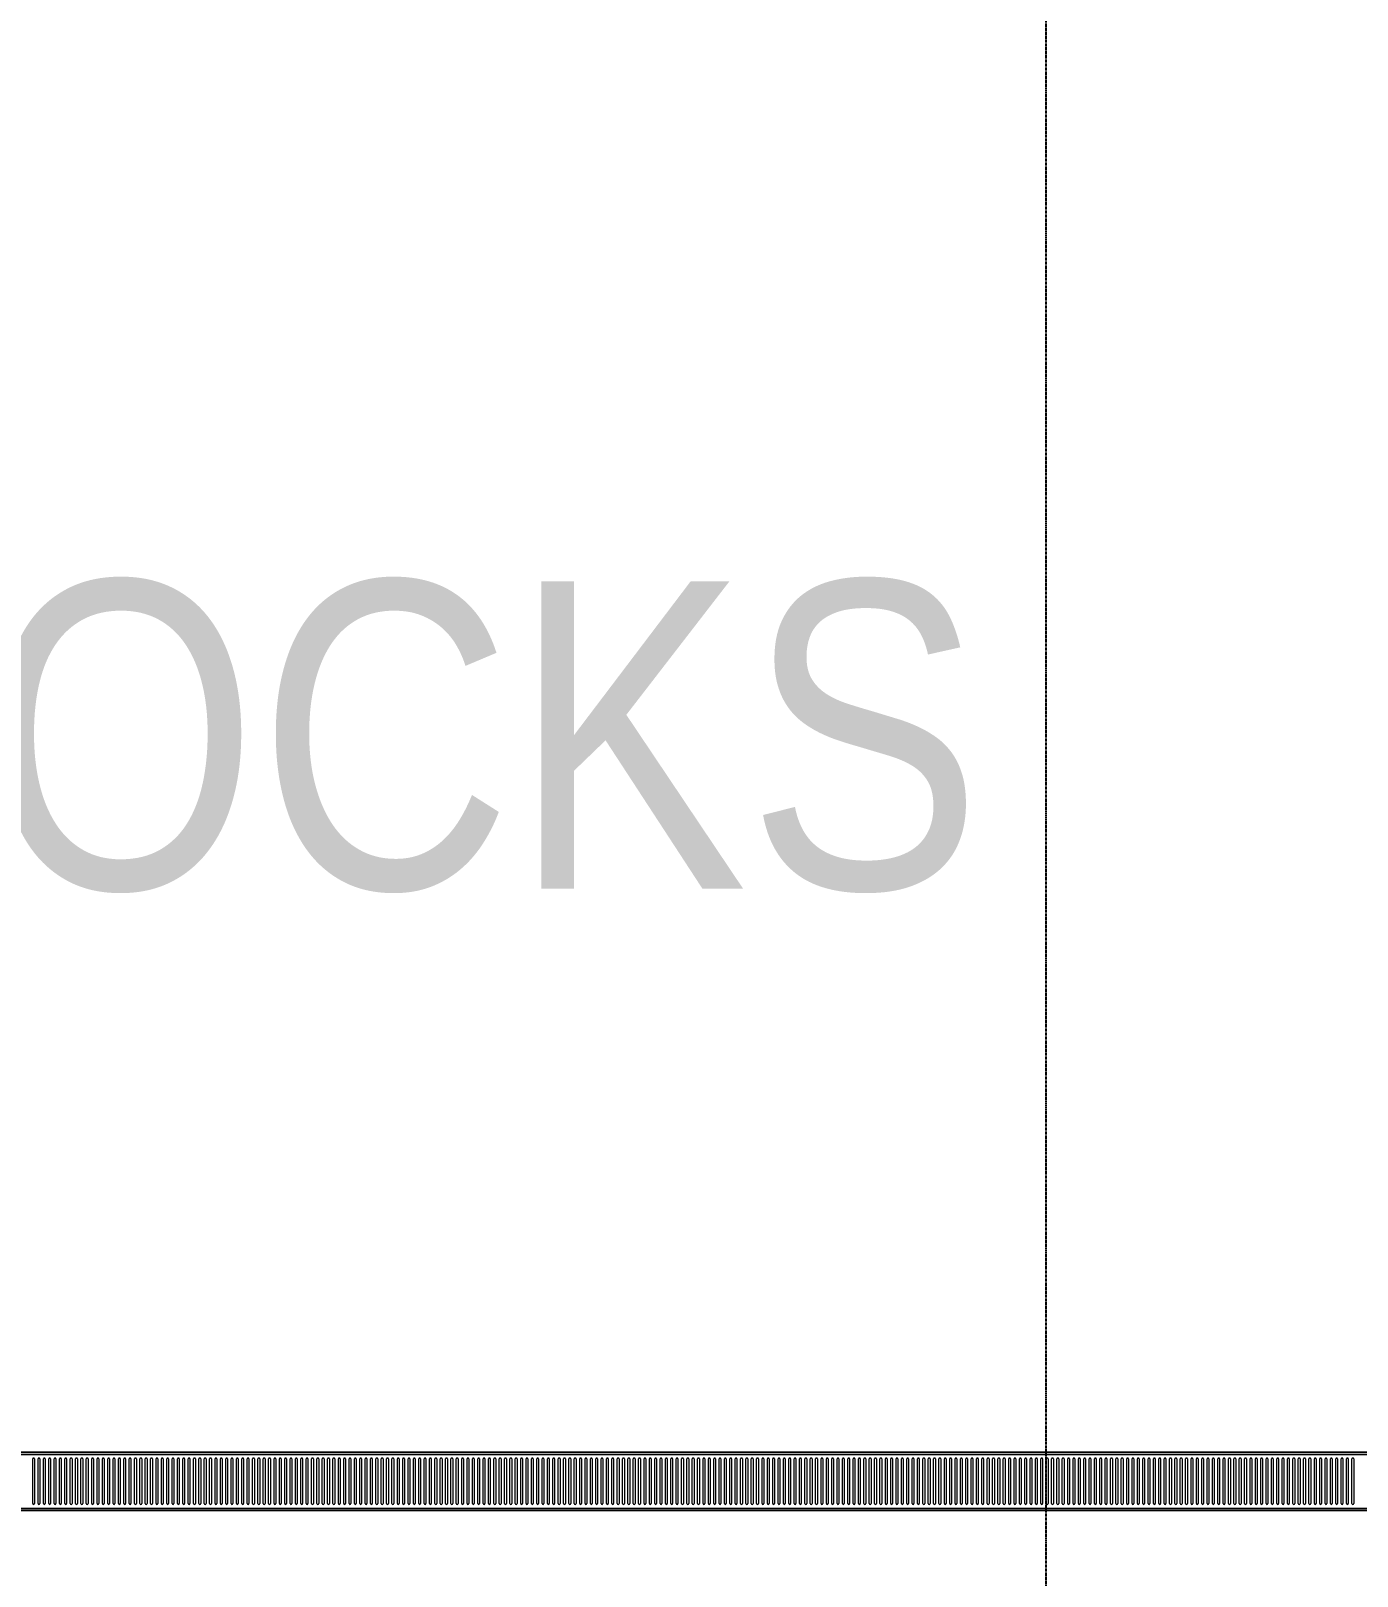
# Model space of a CAD drawing. Header units: millimetres. Extents: x -677815 to 476396, y -125373 to 39000.
# Drawn here: x 37441 to 44862, y 4417 to 13061 of the extents above; entities that cross this region are included whole.
import ezdxf

# ---------------------------------------------------------------- set-up
doc = ezdxf.new("R2010")
doc.units = ezdxf.units.MM
doc.linetypes.add('Xref building Toll$0$Grid Line', pattern=[22.225, 12.7, -3.175, 3.175, -3.175])
for name, color, linetype, lineweight in [('AM_BOR', 4, 'Continuous', 25), ('Xref building Toll$0$A-FLOR', 192, 'Continuous', 25), ('Xref building Toll$0$A-GENM', 13, 'Continuous', 9), ('Xref building Toll$0$G-ANNO-TEXT', 40, 'Continuous', 35)]:
    doc.layers.add(name, color=color, linetype=linetype, lineweight=lineweight)
doc.layers.add('Xref building Toll$0$S-GRID', color=8, linetype='Continuous')
doc.styles.add('Xref building Toll$0$Arial Narrow', font='ARIALN.TTF', dxfattribs={"height": 491.641337})

# ---------------------------------------------------------------- blocks, each defined once
blk = doc.blocks.new('Xref building Toll$0$Toll Grids')
at = {"layer": 'Xref building Toll$0$S-GRID', "linetype": 'Xref building Toll$0$Grid Line'}
blk.add_line((43122, -125373.3), (43122, 36031.5), dxfattribs=at)
blk = doc.blocks.new('Xref building Toll$0$Trench_Drain_5744 - 300mm Wide-1264381-MASTER GROUND FLOOR')
at = {"layer": 'Xref building Toll$0$A-GENM'}
for p, q in [((-26929.5, 162.7), (26929.5, 162.7)), ((-26929.5, 150), (26929.5, 150)), ((10346.7, -125), (10346.7, 125)), ((10356.7, 125), (10356.7, -125)), ((10376.7, -125), (10376.7, 125)), ((10386.7, 125), (10386.7, -125)), ((10406.7, -125), (10406.7, 125)), ((10416.7, 125), (10416.7, -125)), ((10436.7, -125), (10436.7, 125)), ((10446.7, 125), (10446.7, -125)), ((10466.8, -125), (10466.8, 125)), ((10476.8, 125), (10476.8, -125)), ((10496.8, -125), (10496.8, 125)), ((10506.8, 125), (10506.8, -125)), ((10526.8, -125), (10526.8, 125)), ((10536.8, 125), (10536.8, -125)), ((10556.8, -125), (10556.8, 125)), ((10566.8, 125), (10566.8, -125)), ((10586.8, -125), (10586.8, 125)), ((10596.8, 125), (10596.8, -125)), ((10616.8, -125), (10616.8, 125)), ((10626.8, 125), (10626.8, -125)), ((10646.8, -125), (10646.8, 125)), ((10656.8, 125), (10656.8, -125)), ((10676.8, -125), (10676.8, 125)), ((10686.8, 125), (10686.8, -125)), ((10706.8, -125), (10706.8, 125)), ((10716.8, 125), (10716.8, -125)), ((10736.8, -125), (10736.8, 125)), ((10746.8, 125), (10746.8, -125)), ((10766.8, -125), (10766.8, 125)), ((10776.8, 125), (10776.8, -125)), ((10796.8, -125), (10796.8, 125)), ((10806.8, 125), (10806.8, -125)), ((10826.8, -125), (10826.8, 125)), ((10836.8, 125), (10836.8, -125)), ((10856.8, -125), (10856.8, 125)), ((10866.8, 125), (10866.8, -125)), ((10886.8, -125), (10886.8, 125)), ((10896.8, 125), (10896.8, -125)), ((10916.8, -125), (10916.8, 125)), ((10926.8, 125), (10926.8, -125)), ((10946.8, -125), (10946.8, 125)), ((10956.8, 125), (10956.8, -125)), ((10976.8, -125), (10976.8, 125)), ((10986.8, 125), (10986.8, -125)), ((11006.8, -125), (11006.8, 125)), ((11016.8, 125), (11016.8, -125)), ((11036.8, -125), (11036.8, 125)), ((11046.8, 125), (11046.8, -125)), ((11066.9, -125), (11066.9, 125)), ((11076.9, 125), (11076.9, -125)), ((11096.9, -125), (11096.9, 125)), ((11106.9, 125), (11106.9, -125)), ((11126.9, -125), (11126.9, 125)), ((11136.9, 125), (11136.9, -125)), ((11156.9, -125), (11156.9, 125)), ((11166.9, 125), (11166.9, -125)), ((11186.9, -125), (11186.9, 125)), ((11196.9, 125), (11196.9, -125)), ((11216.9, -125), (11216.9, 125)), ((11226.9, 125), (11226.9, -125)), ((11246.9, -125), (11246.9, 125)), ((11256.9, 125), (11256.9, -125)), ((11276.9, -125), (11276.9, 125)), ((11286.9, 125), (11286.9, -125)), ((11306.9, -125), (11306.9, 125)), ((11316.9, 125), (11316.9, -125)), ((11336.9, -125), (11336.9, 125)), ((11346.9, 125), (11346.9, -125)), ((11366.9, -125), (11366.9, 125)), ((11376.9, 125), (11376.9, -125)), ((11396.9, -125), (11396.9, 125)), ((11406.9, 125), (11406.9, -125)), ((11426.9, -125), (11426.9, 125)), ((11436.9, 125), (11436.9, -125)), ((11456.9, -125), (11456.9, 125)), ((11466.9, 125), (11466.9, -125)), ((11486.9, -125), (11486.9, 125)), ((11496.9, 125), (11496.9, -125)), ((11516.9, -125), (11516.9, 125)), ((11526.9, 125), (11526.9, -125)), ((11546.9, -125), (11546.9, 125)), ((11556.9, 125), (11556.9, -125)), ((11576.9, -125), (11576.9, 125)), ((11586.9, 125), (11586.9, -125)), ((11606.9, -125), (11606.9, 125)), ((11616.9, 125), (11616.9, -125)), ((11636.9, -125), (11636.9, 125)), ((11646.9, 125), (11646.9, -125)), ((11667, -125), (11667, 125)), ((11677, 125), (11677, -125)), ((11697, -125), (11697, 125)), ((11707, 125), (11707, -125)), ((11727, -125), (11727, 125)), ((11737, 125), (11737, -125)), ((11757, -125), (11757, 125)), ((11767, 125), (11767, -125)), ((11787, -125), (11787, 125)), ((11797, 125), (11797, -125)), ((11817, -125), (11817, 125)), ((11827, 125), (11827, -125)), ((11847, -125), (11847, 125)), ((11857, 125), (11857, -125)), ((11877, -125), (11877, 125)), ((11887, 125), (11887, -125)), ((11907, -125), (11907, 125)), ((11917, 125), (11917, -125)), ((11937, -125), (11937, 125)), ((11947, 125), (11947, -125)), ((11967, -125), (11967, 125)), ((11977, 125), (11977, -125)), ((11997, -125), (11997, 125)), ((12007, 125), (12007, -125)), ((12027, -125), (12027, 125)), ((12037, 125), (12037, -125)), ((12057, -125), (12057, 125)), ((12067, 125), (12067, -125)), ((12087, -125), (12087, 125)), ((12097, 125), (12097, -125)), ((12117, -125), (12117, 125)), ((12127, 125), (12127, -125)), ((12147, -125), (12147, 125)), ((12157, 125), (12157, -125)), ((12177, -125), (12177, 125)), ((12187, 125), (12187, -125)), ((12207, -125), (12207, 125)), ((12217, 125), (12217, -125)), ((12237, -125), (12237, 125)), ((12247, 125), (12247, -125)), ((12267.1, -125), (12267.1, 125)), ((12277.1, 125), (12277.1, -125)), ((12297.1, -125), (12297.1, 125)), ((12307.1, 125), (12307.1, -125)), ((12327.1, -125), (12327.1, 125)), ((12337.1, 125), (12337.1, -125)), ((12357.1, -125), (12357.1, 125)), ((12367.1, 125), (12367.1, -125)), ((12387.1, -125), (12387.1, 125)), ((12397.1, 125), (12397.1, -125)), ((12417.1, -125), (12417.1, 125)), ((12427.1, 125), (12427.1, -125)), ((12447.1, -125), (12447.1, 125)), ((12457.1, 125), (12457.1, -125)), ((12477.1, -125), (12477.1, 125)), ((12487.1, 125), (12487.1, -125)), ((12507.1, -125), (12507.1, 125)), ((12517.1, 125), (12517.1, -125)), ((12537.1, -125), (12537.1, 125)), ((12547.1, 125), (12547.1, -125)), ((12567.1, -125), (12567.1, 125)), ((12577.1, 125), (12577.1, -125)), ((12597.1, -125), (12597.1, 125)), ((12607.1, 125), (12607.1, -125)), ((12627.1, -125), (12627.1, 125)), ((12637.1, 125), (12637.1, -125)), ((12657.1, -125), (12657.1, 125)), ((12667.1, 125), (12667.1, -125)), ((12687.1, -125), (12687.1, 125)), ((12697.1, 125), (12697.1, -125)), ((12717.1, -125), (12717.1, 125)), ((12727.1, 125), (12727.1, -125)), ((12747.1, -125), (12747.1, 125)), ((12757.1, 125), (12757.1, -125)), ((12777.1, -125), (12777.1, 125)), ((12787.1, 125), (12787.1, -125)), ((12807.1, -125), (12807.1, 125)), ((12817.1, 125), (12817.1, -125)), ((12837.1, -125), (12837.1, 125)), ((12847.1, 125), (12847.1, -125)), ((12867.2, -125), (12867.2, 125)), ((12877.2, 125), (12877.2, -125)), ((12897.2, -125), (12897.2, 125)), ((12907.2, 125), (12907.2, -125)), ((12927.2, -125), (12927.2, 125)), ((12937.2, 125), (12937.2, -125)), ((12957.2, -125), (12957.2, 125)), ((12967.2, 125), (12967.2, -125)), ((12987.2, -125), (12987.2, 125)), ((12997.2, 125), (12997.2, -125)), ((13017.2, -125), (13017.2, 125)), ((13027.2, 125), (13027.2, -125)), ((13047.2, -125), (13047.2, 125)), ((13057.2, 125), (13057.2, -125)), ((13077.2, -125), (13077.2, 125)), ((13087.2, 125), (13087.2, -125)), ((13107.2, -125), (13107.2, 125)), ((13117.2, 125), (13117.2, -125)), ((13137.2, -125), (13137.2, 125)), ((13147.2, 125), (13147.2, -125)), ((13167.2, -125), (13167.2, 125)), ((13177.2, 125), (13177.2, -125)), ((13197.2, -125), (13197.2, 125)), ((13207.2, 125), (13207.2, -125)), ((13227.2, -125), (13227.2, 125)), ((13237.2, 125), (13237.2, -125)), ((13257.2, -125), (13257.2, 125)), ((13267.2, 125), (13267.2, -125)), ((13287.2, -125), (13287.2, 125)), ((13297.2, 125), (13297.2, -125)), ((13317.2, -125), (13317.2, 125)), ((13327.2, 125), (13327.2, -125)), ((13347.2, -125), (13347.2, 125)), ((13357.2, 125), (13357.2, -125)), ((13377.2, -125), (13377.2, 125)), ((13387.2, 125), (13387.2, -125)), ((13407.2, -125), (13407.2, 125)), ((13417.2, 125), (13417.2, -125)), ((13437.2, -125), (13437.2, 125)), ((13447.2, 125), (13447.2, -125)), ((13467.3, -125), (13467.3, 125)), ((13477.3, 125), (13477.3, -125)), ((13497.3, -125), (13497.3, 125)), ((13507.3, 125), (13507.3, -125)), ((13527.3, -125), (13527.3, 125)), ((13537.3, 125), (13537.3, -125)), ((13557.3, -125), (13557.3, 125)), ((13567.3, 125), (13567.3, -125)), ((13587.3, -125), (13587.3, 125)), ((13597.3, 125), (13597.3, -125)), ((13617.3, -125), (13617.3, 125)), ((13627.3, 125), (13627.3, -125)), ((13647.3, -125), (13647.3, 125)), ((13657.3, 125), (13657.3, -125)), ((13677.3, -125), (13677.3, 125)), ((13687.3, 125), (13687.3, -125)), ((13707.3, -125), (13707.3, 125)), ((13717.3, 125), (13717.3, -125)), ((13737.3, -125), (13737.3, 125)), ((13747.3, 125), (13747.3, -125)), ((13767.3, -125), (13767.3, 125)), ((13777.3, 125), (13777.3, -125)), ((13797.3, -125), (13797.3, 125)), ((13807.3, 125), (13807.3, -125)), ((13827.3, -125), (13827.3, 125)), ((13837.3, 125), (13837.3, -125)), ((13857.3, -125), (13857.3, 125)), ((13867.3, 125), (13867.3, -125)), ((13887.3, -125), (13887.3, 125)), ((13897.3, 125), (13897.3, -125)), ((13917.3, -125), (13917.3, 125)), ((13927.3, 125), (13927.3, -125)), ((13947.3, -125), (13947.3, 125)), ((13957.3, 125), (13957.3, -125)), ((13977.3, -125), (13977.3, 125)), ((13987.3, 125), (13987.3, -125)), ((14007.3, -125), (14007.3, 125)), ((14017.3, 125), (14017.3, -125)), ((14037.3, -125), (14037.3, 125)), ((14047.3, 125), (14047.3, -125)), ((14067.4, -125), (14067.4, 125)), ((14077.4, 125), (14077.4, -125)), ((14097.4, -125), (14097.4, 125)), ((14107.4, 125), (14107.4, -125)), ((14127.4, -125), (14127.4, 125)), ((14137.4, 125), (14137.4, -125)), ((14157.4, -125), (14157.4, 125)), ((14167.4, 125), (14167.4, -125)), ((14187.4, -125), (14187.4, 125)), ((14197.4, 125), (14197.4, -125)), ((14217.4, -125), (14217.4, 125)), ((14227.4, 125), (14227.4, -125)), ((14247.4, -125), (14247.4, 125)), ((14257.4, 125), (14257.4, -125)), ((14277.4, -125), (14277.4, 125)), ((14287.4, 125), (14287.4, -125)), ((14307.4, -125), (14307.4, 125)), ((14317.4, 125), (14317.4, -125)), ((14337.4, -125), (14337.4, 125)), ((14347.4, 125), (14347.4, -125)), ((14367.4, -125), (14367.4, 125)), ((14377.4, 125), (14377.4, -125)), ((14397.4, -125), (14397.4, 125)), ((14407.4, 125), (14407.4, -125)), ((14427.4, -125), (14427.4, 125)), ((14437.4, 125), (14437.4, -125)), ((14457.4, -125), (14457.4, 125)), ((14467.4, 125), (14467.4, -125)), ((14487.4, -125), (14487.4, 125)), ((14497.4, 125), (14497.4, -125)), ((14517.4, -125), (14517.4, 125)), ((14527.4, 125), (14527.4, -125)), ((14547.4, -125), (14547.4, 125)), ((14557.4, 125), (14557.4, -125)), ((14577.4, -125), (14577.4, 125)), ((14587.4, 125), (14587.4, -125)), ((14607.4, -125), (14607.4, 125)), ((14617.4, 125), (14617.4, -125)), ((14637.4, -125), (14637.4, 125)), ((14647.4, 125), (14647.4, -125)), ((14667.5, -125), (14667.5, 125)), ((14677.5, 125), (14677.5, -125)), ((14697.5, -125), (14697.5, 125)), ((14707.5, 125), (14707.5, -125)), ((14727.5, -125), (14727.5, 125)), ((14737.5, 125), (14737.5, -125)), ((14757.5, -125), (14757.5, 125)), ((14767.5, 125), (14767.5, -125)), ((14787.5, -125), (14787.5, 125)), ((14797.5, 125), (14797.5, -125)), ((14817.5, -125), (14817.5, 125)), ((14827.5, 125), (14827.5, -125)), ((14847.5, -125), (14847.5, 125)), ((14857.5, 125), (14857.5, -125)), ((14877.5, -125), (14877.5, 125)), ((14887.5, 125), (14887.5, -125)), ((14907.5, -125), (14907.5, 125)), ((14917.5, 125), (14917.5, -125)), ((14937.5, -125), (14937.5, 125)), ((14947.5, 125), (14947.5, -125)), ((14967.5, -125), (14967.5, 125)), ((14977.5, 125), (14977.5, -125)), ((14997.5, -125), (14997.5, 125)), ((15007.5, 125), (15007.5, -125)), ((15027.5, -125), (15027.5, 125)), ((15037.5, 125), (15037.5, -125)), ((15057.5, -125), (15057.5, 125)), ((15067.5, 125), (15067.5, -125)), ((15087.5, -125), (15087.5, 125)), ((15097.5, 125), (15097.5, -125)), ((15117.5, -125), (15117.5, 125)), ((15127.5, 125), (15127.5, -125)), ((15147.5, -125), (15147.5, 125)), ((15157.5, 125), (15157.5, -125)), ((15177.5, -125), (15177.5, 125)), ((15187.5, 125), (15187.5, -125)), ((15207.5, -125), (15207.5, 125)), ((15217.5, 125), (15217.5, -125)), ((15237.5, -125), (15237.5, 125)), ((15247.5, 125), (15247.5, -125)), ((15267.6, -125), (15267.6, 125)), ((15277.6, 125), (15277.6, -125)), ((15297.6, -125), (15297.6, 125)), ((15307.6, 125), (15307.6, -125)), ((15327.6, -125), (15327.6, 125)), ((15337.6, 125), (15337.6, -125)), ((15357.6, -125), (15357.6, 125)), ((15367.6, 125), (15367.6, -125)), ((15387.6, -125), (15387.6, 125)), ((15397.6, 125), (15397.6, -125)), ((15417.6, -125), (15417.6, 125)), ((15427.6, 125), (15427.6, -125)), ((15447.6, -125), (15447.6, 125)), ((15457.6, 125), (15457.6, -125)), ((15477.6, -125), (15477.6, 125)), ((15487.6, 125), (15487.6, -125)), ((15507.6, -125), (15507.6, 125)), ((15517.6, 125), (15517.6, -125)), ((15537.6, -125), (15537.6, 125)), ((15547.6, 125), (15547.6, -125)), ((15567.6, -125), (15567.6, 125)), ((15577.6, 125), (15577.6, -125)), ((15597.6, -125), (15597.6, 125)), ((15607.6, 125), (15607.6, -125)), ((15627.6, -125), (15627.6, 125)), ((15637.6, 125), (15637.6, -125)), ((15657.6, -125), (15657.6, 125)), ((15667.6, 125), (15667.6, -125)), ((15687.6, -125), (15687.6, 125)), ((15697.6, 125), (15697.6, -125)), ((15717.6, -125), (15717.6, 125)), ((15727.6, 125), (15727.6, -125)), ((15747.6, -125), (15747.6, 125)), ((15757.6, 125), (15757.6, -125)), ((15777.6, -125), (15777.6, 125)), ((15787.6, 125), (15787.6, -125)), ((15807.6, -125), (15807.6, 125)), ((15817.6, 125), (15817.6, -125)), ((15837.6, -125), (15837.6, 125)), ((15847.6, 125), (15847.6, -125)), ((15867.7, -125), (15867.7, 125)), ((15877.7, 125), (15877.7, -125)), ((15897.7, -125), (15897.7, 125)), ((15907.7, 125), (15907.7, -125)), ((15927.7, -125), (15927.7, 125)), ((15937.7, 125), (15937.7, -125)), ((15957.7, -125), (15957.7, 125)), ((15967.7, 125), (15967.7, -125)), ((15987.7, -125), (15987.7, 125)), ((15997.7, 125), (15997.7, -125)), ((16017.7, -125), (16017.7, 125)), ((16027.7, 125), (16027.7, -125)), ((16047.7, -125), (16047.7, 125)), ((16057.7, 125), (16057.7, -125)), ((16077.7, -125), (16077.7, 125)), ((16087.7, 125), (16087.7, -125)), ((16107.7, -125), (16107.7, 125)), ((16117.7, 125), (16117.7, -125)), ((16137.7, -125), (16137.7, 125)), ((16147.7, 125), (16147.7, -125)), ((16167.7, -125), (16167.7, 125)), ((16177.7, 125), (16177.7, -125)), ((16197.7, -125), (16197.7, 125)), ((16207.7, 125), (16207.7, -125)), ((16227.7, -125), (16227.7, 125)), ((16237.7, 125), (16237.7, -125)), ((16257.7, -125), (16257.7, 125)), ((16267.7, 125), (16267.7, -125)), ((16287.7, -125), (16287.7, 125)), ((16297.7, 125), (16297.7, -125)), ((16317.7, -125), (16317.7, 125)), ((16327.7, 125), (16327.7, -125)), ((16347.7, -125), (16347.7, 125)), ((16357.7, 125), (16357.7, -125)), ((16377.7, -125), (16377.7, 125)), ((16387.7, 125), (16387.7, -125)), ((16407.7, -125), (16407.7, 125)), ((16417.7, 125), (16417.7, -125)), ((16437.7, -125), (16437.7, 125)), ((16447.7, 125), (16447.7, -125)), ((16467.8, -125), (16467.8, 125)), ((16477.8, 125), (16477.8, -125)), ((16497.8, -125), (16497.8, 125)), ((16507.8, 125), (16507.8, -125)), ((16527.8, -125), (16527.8, 125)), ((16537.8, 125), (16537.8, -125)), ((16557.8, -125), (16557.8, 125)), ((16567.8, 125), (16567.8, -125)), ((16587.8, -125), (16587.8, 125)), ((16597.8, 125), (16597.8, -125)), ((16617.8, -125), (16617.8, 125)), ((16627.8, 125), (16627.8, -125)), ((16647.8, -125), (16647.8, 125)), ((16657.8, 125), (16657.8, -125)), ((16677.8, -125), (16677.8, 125)), ((16687.8, 125), (16687.8, -125)), ((16707.8, -125), (16707.8, 125)), ((16717.8, 125), (16717.8, -125)), ((16737.8, -125), (16737.8, 125)), ((16747.8, 125), (16747.8, -125)), ((16767.8, -125), (16767.8, 125)), ((16777.8, 125), (16777.8, -125)), ((16797.8, -125), (16797.8, 125)), ((16807.8, 125), (16807.8, -125)), ((16827.8, -125), (16827.8, 125)), ((16837.8, 125), (16837.8, -125)), ((16857.8, -125), (16857.8, 125)), ((16867.8, 125), (16867.8, -125)), ((16887.8, -125), (16887.8, 125)), ((16897.8, 125), (16897.8, -125)), ((16917.8, -125), (16917.8, 125)), ((16927.8, 125), (16927.8, -125)), ((16947.8, -125), (16947.8, 125)), ((16957.8, 125), (16957.8, -125)), ((16977.8, -125), (16977.8, 125)), ((16987.8, 125), (16987.8, -125)), ((17007.8, -125), (17007.8, 125)), ((17017.8, 125), (17017.8, -125)), ((17037.8, -125), (17037.8, 125)), ((17047.8, 125), (17047.8, -125)), ((17067.9, -125), (17067.9, 125)), ((17077.9, 125), (17077.9, -125)), ((17097.9, -125), (17097.9, 125)), ((17107.9, 125), (17107.9, -125)), ((17127.9, -125), (17127.9, 125)), ((17137.9, 125), (17137.9, -125)), ((17157.9, -125), (17157.9, 125)), ((17167.9, 125), (17167.9, -125)), ((17187.9, -125), (17187.9, 125)), ((17197.9, 125), (17197.9, -125)), ((17217.9, -125), (17217.9, 125)), ((17227.9, 125), (17227.9, -125)), ((17247.9, -125), (17247.9, 125)), ((17257.9, 125), (17257.9, -125)), ((17277.9, -125), (17277.9, 125)), ((17287.9, 125), (17287.9, -125)), ((17307.9, -125), (17307.9, 125)), ((17317.9, 125), (17317.9, -125)), ((17337.9, -125), (17337.9, 125)), ((17347.9, 125), (17347.9, -125)), ((17367.9, -125), (17367.9, 125)), ((17377.9, 125), (17377.9, -125)), ((17397.9, -125), (17397.9, 125)), ((17407.9, 125), (17407.9, -125)), ((17427.9, -125), (17427.9, 125)), ((17437.9, 125), (17437.9, -125)), ((17457.9, -125), (17457.9, 125)), ((17467.9, 125), (17467.9, -125)), ((17487.9, -125), (17487.9, 125)), ((17497.9, 125), (17497.9, -125)), ((17517.9, -125), (17517.9, 125)), ((17527.9, 125), (17527.9, -125)), ((17547.9, -125), (17547.9, 125)), ((17557.9, 125), (17557.9, -125)), ((17577.9, -125), (17577.9, 125)), ((17587.9, 125), (17587.9, -125)), ((17607.9, -125), (17607.9, 125)), ((17617.9, 125), (17617.9, -125)), ((17637.9, -125), (17637.9, 125)), ((17647.9, 125), (17647.9, -125)), ((17668, -125), (17668, 125)), ((17678, 125), (17678, -125)), ((17698, -125), (17698, 125)), ((17708, 125), (17708, -125)), ((17728, -125), (17728, 125)), ((17738, 125), (17738, -125)), ((-26929.5, -150), (26929.5, -150)), ((-26929.5, -162.7), (26929.5, -162.7))]:
    blk.add_line(p, q, dxfattribs=at)
for centre, start, end in [((10351.7, 125), 0, 180), ((10381.7, 125), 0, 180), ((10411.7, 125), 0, 180), ((10441.7, 125), 0, 180), ((10471.8, 125), 0, 180), ((10501.8, 125), 0, 180), ((10531.8, 125), 0, 180), ((10561.8, 125), 0, 180), ((10591.8, 125), 0, 180), ((10621.8, 125), 0, 180), ((10651.8, 125), 0, 180), ((10681.8, 125), 0, 180), ((10711.8, 125), 0, 180), ((10741.8, 125), 0, 180), ((10771.8, 125), 0, 180), ((10801.8, 125), 0, 180), ((10831.8, 125), 0, 180), ((10861.8, 125), 0, 180), ((10891.8, 125), 0, 180), ((10921.8, 125), 0, 180), ((10951.8, 125), 0, 180), ((10981.8, 125), 0, 180), ((11011.8, 125), 0, 180), ((11041.8, 125), 0, 180), ((11071.9, 125), 0, 180), ((11101.9, 125), 0, 180), ((11131.9, 125), 0, 180), ((11161.9, 125), 0, 180), ((11191.9, 125), 0, 180), ((11221.9, 125), 0, 180), ((11251.9, 125), 0, 180), ((11281.9, 125), 0, 180), ((11311.9, 125), 0, 180), ((11341.9, 125), 0, 180), ((11371.9, 125), 0, 180), ((11401.9, 125), 0, 180), ((11431.9, 125), 0, 180), ((11461.9, 125), 0, 180), ((11491.9, 125), 0, 180), ((11521.9, 125), 0, 180), ((11551.9, 125), 0, 180), ((11581.9, 125), 0, 180), ((11611.9, 125), 0, 180), ((11641.9, 125), 0, 180), ((11672, 125), 0, 180), ((11702, 125), 0, 180), ((11732, 125), 0, 180), ((11762, 125), 0, 180), ((11792, 125), 0, 180), ((11822, 125), 0, 180), ((11852, 125), 0, 180), ((11882, 125), 0, 180), ((11912, 125), 0, 180), ((11942, 125), 0, 180), ((11972, 125), 0, 180), ((12002, 125), 0, 180), ((12032, 125), 0, 180), ((12062, 125), 0, 180), ((12092, 125), 0, 180), ((12122, 125), 0, 180), ((12152, 125), 0, 180), ((12182, 125), 0, 180), ((12212, 125), 0, 180), ((12242, 125), 0, 180), ((12272.1, 125), 0, 180), ((12302.1, 125), 0, 180), ((12332.1, 125), 0, 180), ((12362.1, 125), 0, 180), ((12392.1, 125), 0, 180), ((12422.1, 125), 0, 180), ((12452.1, 125), 0, 180), ((12482.1, 125), 0, 180), ((12512.1, 125), 0, 180), ((12542.1, 125), 0, 180), ((12572.1, 125), 0, 180), ((12602.1, 125), 0, 180), ((12632.1, 125), 0, 180), ((12662.1, 125), 0, 180), ((12692.1, 125), 0, 180), ((12722.1, 125), 0, 180), ((12752.1, 125), 0, 180), ((12782.1, 125), 0, 180), ((12812.1, 125), 0, 180), ((12842.1, 125), 0, 180), ((12872.2, 125), 0, 180), ((12902.2, 125), 0, 180), ((12932.2, 125), 0, 180), ((12962.2, 125), 0, 180), ((12992.2, 125), 0, 180), ((13022.2, 125), 0, 180), ((13052.2, 125), 0, 180), ((13082.2, 125), 0, 180), ((13112.2, 125), 0, 180), ((13142.2, 125), 0, 180), ((13172.2, 125), 0, 180), ((13202.2, 125), 0, 180), ((13232.2, 125), 0, 180), ((13262.2, 125), 0, 180), ((13292.2, 125), 0, 180), ((13322.2, 125), 0, 180), ((13352.2, 125), 0, 180), ((13382.2, 125), 0, 180), ((13412.2, 125), 0, 180), ((13442.2, 125), 0, 180), ((13472.3, 125), 0, 180), ((13502.3, 125), 0, 180), ((13532.3, 125), 0, 180), ((13562.3, 125), 0, 180), ((13592.3, 125), 0, 180), ((13622.3, 125), 0, 180), ((13652.3, 125), 0, 180), ((13682.3, 125), 0, 180), ((13712.3, 125), 0, 180), ((13742.3, 125), 0, 180), ((13772.3, 125), 0, 180), ((13802.3, 125), 0, 180), ((13832.3, 125), 0, 180), ((13862.3, 125), 0, 180), ((13892.3, 125), 0, 180), ((13922.3, 125), 0, 180), ((13952.3, 125), 0, 180), ((13982.3, 125), 0, 180), ((14012.3, 125), 0, 180), ((14042.3, 125), 0, 180), ((14072.4, 125), 0, 180), ((14102.4, 125), 0, 180), ((14132.4, 125), 0, 180), ((14162.4, 125), 0, 180), ((14192.4, 125), 0, 180), ((14222.4, 125), 0, 180), ((14252.4, 125), 0, 180), ((14282.4, 125), 0, 180), ((14312.4, 125), 0, 180), ((14342.4, 125), 0, 180), ((14372.4, 125), 0, 180), ((14402.4, 125), 0, 180), ((14432.4, 125), 0, 180), ((14462.4, 125), 0, 180), ((14492.4, 125), 0, 180), ((14522.4, 125), 0, 180), ((14552.4, 125), 0, 180), ((14582.4, 125), 0, 180), ((14612.4, 125), 0, 180), ((14642.4, 125), 0, 180), ((14672.5, 125), 0, 180), ((14702.5, 125), 0, 180), ((14732.5, 125), 0, 180), ((14762.5, 125), 0, 180), ((14792.5, 125), 0, 180), ((14822.5, 125), 0, 180), ((14852.5, 125), 0, 180), ((14882.5, 125), 0, 180), ((14912.5, 125), 0, 180), ((14942.5, 125), 0, 180), ((14972.5, 125), 0, 180), ((15002.5, 125), 0, 180), ((15032.5, 125), 0, 180), ((15062.5, 125), 0, 180), ((15092.5, 125), 0, 180), ((15122.5, 125), 0, 180), ((15152.5, 125), 0, 180), ((15182.5, 125), 0, 180), ((15212.5, 125), 0, 180), ((15242.5, 125), 0, 180), ((15272.6, 125), 0, 180), ((15302.6, 125), 0, 180), ((15332.6, 125), 0, 180), ((15362.6, 125), 0, 180), ((15392.6, 125), 0, 180), ((15422.6, 125), 0, 180), ((15452.6, 125), 0, 180), ((15482.6, 125), 0, 180), ((15512.6, 125), 0, 180), ((15542.6, 125), 0, 180), ((15572.6, 125), 0, 180), ((15602.6, 125), 0, 180), ((15632.6, 125), 0, 180), ((15662.6, 125), 0, 180), ((15692.6, 125), 0, 180), ((15722.6, 125), 0, 180), ((15752.6, 125), 0, 180), ((15782.6, 125), 0, 180), ((15812.6, 125), 0, 180), ((15842.6, 125), 0, 180), ((15872.7, 125), 0, 180), ((15902.7, 125), 0, 180), ((15932.7, 125), 0, 180), ((15962.7, 125), 0, 180), ((15992.7, 125), 0, 180), ((16022.7, 125), 0, 180), ((16052.7, 125), 0, 180), ((16082.7, 125), 0, 180), ((16112.7, 125), 0, 180), ((16142.7, 125), 0, 180), ((16172.7, 125), 0, 180), ((16202.7, 125), 0, 180), ((16232.7, 125), 0, 180), ((16262.7, 125), 0, 180), ((16292.7, 125), 0, 180), ((16322.7, 125), 0, 180), ((16352.7, 125), 0, 180), ((16382.7, 125), 0, 180), ((16412.7, 125), 0, 180), ((16442.7, 125), 0, 180), ((16472.8, 125), 0, 180), ((16502.8, 125), 0, 180), ((16532.8, 125), 0, 180), ((16562.8, 125), 0, 180), ((16592.8, 125), 0, 180), ((16622.8, 125), 0, 180), ((16652.8, 125), 0, 180), ((16682.8, 125), 0, 180), ((16712.8, 125), 0, 180), ((16742.8, 125), 0, 180), ((16772.8, 125), 0, 180), ((16802.8, 125), 0, 180), ((16832.8, 125), 0, 180), ((16862.8, 125), 0, 180), ((16892.8, 125), 0, 180), ((16922.8, 125), 0, 180), ((16952.8, 125), 0, 180), ((16982.8, 125), 0, 180), ((17012.8, 125), 0, 180), ((17042.8, 125), 0, 180), ((17072.9, 125), 0, 180), ((17102.9, 125), 0, 180), ((17132.9, 125), 0, 180), ((17162.9, 125), 0, 180), ((17192.9, 125), 0, 180), ((17222.9, 125), 0, 180), ((17252.9, 125), 0, 180), ((17282.9, 125), 0, 180), ((17312.9, 125), 0, 180), ((17342.9, 125), 0, 180), ((17372.9, 125), 0, 180), ((17402.9, 125), 0, 180), ((17432.9, 125), 0, 180), ((17462.9, 125), 0, 180), ((17492.9, 125), 0, 180), ((17522.9, 125), 0, 180), ((17552.9, 125), 0, 180), ((17582.9, 125), 0, 180), ((17612.9, 125), 0, 180), ((17642.9, 125), 0, 180), ((17673, 125), 0, 180), ((17703, 125), 0, 180), ((17733, 125), 0, 180), ((10351.7, -125), 180, 0), ((10381.7, -125), 180, 0), ((10411.7, -125), 180, 0), ((10441.7, -125), 180, 0), ((10471.8, -125), 180, 0), ((10501.8, -125), 180, 0), ((10531.8, -125), 180, 0), ((10561.8, -125), 180, 0), ((10591.8, -125), 180, 0), ((10621.8, -125), 180, 0), ((10651.8, -125), 180, 0), ((10681.8, -125), 180, 0), ((10711.8, -125), 180, 0), ((10741.8, -125), 180, 0), ((10771.8, -125), 180, 0), ((10801.8, -125), 180, 0), ((10831.8, -125), 180, 0), ((10861.8, -125), 180, 0), ((10891.8, -125), 180, 0), ((10921.8, -125), 180, 0), ((10951.8, -125), 180, 0), ((10981.8, -125), 180, 0), ((11011.8, -125), 180, 0), ((11041.8, -125), 180, 0), ((11071.9, -125), 180, 0), ((11101.9, -125), 180, 0), ((11131.9, -125), 180, 0), ((11161.9, -125), 180, 0), ((11191.9, -125), 180, 0), ((11221.9, -125), 180, 0), ((11251.9, -125), 180, 0), ((11281.9, -125), 180, 0), ((11311.9, -125), 180, 0), ((11341.9, -125), 180, 0), ((11371.9, -125), 180, 0), ((11401.9, -125), 180, 0), ((11431.9, -125), 180, 0), ((11461.9, -125), 180, 0), ((11491.9, -125), 180, 0), ((11521.9, -125), 180, 0), ((11551.9, -125), 180, 0), ((11581.9, -125), 180, 0), ((11611.9, -125), 180, 0), ((11641.9, -125), 180, 0), ((11672, -125), 180, 0), ((11702, -125), 180, 0), ((11732, -125), 180, 0), ((11762, -125), 180, 0), ((11792, -125), 180, 0), ((11822, -125), 180, 0), ((11852, -125), 180, 0), ((11882, -125), 180, 0), ((11912, -125), 180, 0), ((11942, -125), 180, 0), ((11972, -125), 180, 0), ((12002, -125), 180, 0), ((12032, -125), 180, 0), ((12062, -125), 180, 0), ((12092, -125), 180, 0), ((12122, -125), 180, 0), ((12152, -125), 180, 0), ((12182, -125), 180, 0), ((12212, -125), 180, 0), ((12242, -125), 180, 0), ((12272.1, -125), 180, 0), ((12302.1, -125), 180, 0), ((12332.1, -125), 180, 0), ((12362.1, -125), 180, 0), ((12392.1, -125), 180, 0), ((12422.1, -125), 180, 0), ((12452.1, -125), 180, 0), ((12482.1, -125), 180, 0), ((12512.1, -125), 180, 0), ((12542.1, -125), 180, 0), ((12572.1, -125), 180, 0), ((12602.1, -125), 180, 0), ((12632.1, -125), 180, 0), ((12662.1, -125), 180, 0), ((12692.1, -125), 180, 0), ((12722.1, -125), 180, 0), ((12752.1, -125), 180, 0), ((12782.1, -125), 180, 0), ((12812.1, -125), 180, 0), ((12842.1, -125), 180, 0), ((12872.2, -125), 180, 0), ((12902.2, -125), 180, 0), ((12932.2, -125), 180, 0), ((12962.2, -125), 180, 0), ((12992.2, -125), 180, 0), ((13022.2, -125), 180, 0), ((13052.2, -125), 180, 0), ((13082.2, -125), 180, 0), ((13112.2, -125), 180, 0), ((13142.2, -125), 180, 0), ((13172.2, -125), 180, 0), ((13202.2, -125), 180, 0), ((13232.2, -125), 180, 0), ((13262.2, -125), 180, 0), ((13292.2, -125), 180, 0), ((13322.2, -125), 180, 0), ((13352.2, -125), 180, 0), ((13382.2, -125), 180, 0), ((13412.2, -125), 180, 0), ((13442.2, -125), 180, 0), ((13472.3, -125), 180, 0), ((13502.3, -125), 180, 0), ((13532.3, -125), 180, 0), ((13562.3, -125), 180, 0), ((13592.3, -125), 180, 0), ((13622.3, -125), 180, 0), ((13652.3, -125), 180, 0), ((13682.3, -125), 180, 0), ((13712.3, -125), 180, 0), ((13742.3, -125), 180, 0), ((13772.3, -125), 180, 0), ((13802.3, -125), 180, 0), ((13832.3, -125), 180, 0), ((13862.3, -125), 180, 0), ((13892.3, -125), 180, 0), ((13922.3, -125), 180, 0), ((13952.3, -125), 180, 0), ((13982.3, -125), 180, 0), ((14012.3, -125), 180, 0), ((14042.3, -125), 180, 0), ((14072.4, -125), 180, 0), ((14102.4, -125), 180, 0), ((14132.4, -125), 180, 0), ((14162.4, -125), 180, 0), ((14192.4, -125), 180, 0), ((14222.4, -125), 180, 0), ((14252.4, -125), 180, 0), ((14282.4, -125), 180, 0), ((14312.4, -125), 180, 0), ((14342.4, -125), 180, 0), ((14372.4, -125), 180, 0), ((14402.4, -125), 180, 0), ((14432.4, -125), 180, 0), ((14462.4, -125), 180, 0), ((14492.4, -125), 180, 0), ((14522.4, -125), 180, 0), ((14552.4, -125), 180, 0), ((14582.4, -125), 180, 0), ((14612.4, -125), 180, 0), ((14642.4, -125), 180, 0), ((14672.5, -125), 180, 0), ((14702.5, -125), 180, 0), ((14732.5, -125), 180, 0), ((14762.5, -125), 180, 0), ((14792.5, -125), 180, 0), ((14822.5, -125), 180, 0), ((14852.5, -125), 180, 0), ((14882.5, -125), 180, 0), ((14912.5, -125), 180, 0), ((14942.5, -125), 180, 0), ((14972.5, -125), 180, 0), ((15002.5, -125), 180, 0), ((15032.5, -125), 180, 0), ((15062.5, -125), 180, 0), ((15092.5, -125), 180, 0), ((15122.5, -125), 180, 0), ((15152.5, -125), 180, 0), ((15182.5, -125), 180, 0), ((15212.5, -125), 180, 0), ((15242.5, -125), 180, 0), ((15272.6, -125), 180, 0), ((15302.6, -125), 180, 0), ((15332.6, -125), 180, 0), ((15362.6, -125), 180, 0), ((15392.6, -125), 180, 0), ((15422.6, -125), 180, 0), ((15452.6, -125), 180, 0), ((15482.6, -125), 180, 0), ((15512.6, -125), 180, 0), ((15542.6, -125), 180, 0), ((15572.6, -125), 180, 0), ((15602.6, -125), 180, 0), ((15632.6, -125), 180, 0), ((15662.6, -125), 180, 0), ((15692.6, -125), 180, 0), ((15722.6, -125), 180, 0), ((15752.6, -125), 180, 0), ((15782.6, -125), 180, 0), ((15812.6, -125), 180, 0), ((15842.6, -125), 180, 0), ((15872.7, -125), 180, 0), ((15902.7, -125), 180, 0), ((15932.7, -125), 180, 0), ((15962.7, -125), 180, 0), ((15992.7, -125), 180, 0), ((16022.7, -125), 180, 0), ((16052.7, -125), 180, 0), ((16082.7, -125), 180, 0), ((16112.7, -125), 180, 0), ((16142.7, -125), 180, 0), ((16172.7, -125), 180, 0), ((16202.7, -125), 180, 0), ((16232.7, -125), 180, 0), ((16262.7, -125), 180, 0), ((16292.7, -125), 180, 0), ((16322.7, -125), 180, 0), ((16352.7, -125), 180, 0), ((16382.7, -125), 180, 0), ((16412.7, -125), 180, 0), ((16442.7, -125), 180, 0), ((16472.8, -125), 180, 0), ((16502.8, -125), 180, 0), ((16532.8, -125), 180, 0), ((16562.8, -125), 180, 0), ((16592.8, -125), 180, 0), ((16622.8, -125), 180, 0), ((16652.8, -125), 180, 0), ((16682.8, -125), 180, 0), ((16712.8, -125), 180, 0), ((16742.8, -125), 180, 0), ((16772.8, -125), 180, 0), ((16802.8, -125), 180, 0), ((16832.8, -125), 180, 0), ((16862.8, -125), 180, 0), ((16892.8, -125), 180, 0), ((16922.8, -125), 180, 0), ((16952.8, -125), 180, 0), ((16982.8, -125), 180, 0), ((17012.8, -125), 180, 0), ((17042.8, -125), 180, 0), ((17072.9, -125), 180, 0), ((17102.9, -125), 180, 0), ((17132.9, -125), 180, 0), ((17162.9, -125), 180, 0), ((17192.9, -125), 180, 0), ((17222.9, -125), 180, 0), ((17252.9, -125), 180, 0), ((17282.9, -125), 180, 0), ((17312.9, -125), 180, 0), ((17342.9, -125), 180, 0), ((17372.9, -125), 180, 0), ((17402.9, -125), 180, 0), ((17432.9, -125), 180, 0), ((17462.9, -125), 180, 0), ((17492.9, -125), 180, 0), ((17522.9, -125), 180, 0), ((17552.9, -125), 180, 0), ((17582.9, -125), 180, 0), ((17612.9, -125), 180, 0), ((17642.9, -125), 180, 0), ((17673, -125), 180, 0), ((17703, -125), 180, 0), ((17733, -125), 180, 0)]:
    blk.add_arc(centre, 5, start, end, dxfattribs=at)
blk = doc.blocks.new('Xref building Toll$0$building block 28092016')
at = {"layer": 'Xref building Toll$0$A-FLOR'}
for p, q in [((722724.6, -666389.4), (776583.6, -666389.4)), ((776583.6, -666714.8), (722724.6, -666714.8))]:
    blk.add_line(p, q, dxfattribs=at)
at = {"layer": 'Xref building Toll$0$A-GENM'}
blk.add_blockref('Xref building Toll$0$Trench_Drain_5744 - 300mm Wide-1264381-MASTER GROUND FLOOR', (749654.1, -666552.1), dxfattribs=at)
at = {"layer": 'Xref building Toll$0$G-ANNO-TEXT', "color": 7, "insert": (737498, -661516.7), "char_height": 1720.745, "width": 33241.364, "attachment_point": 1, "line_spacing_factor": 0.968573, "style": 'Xref building Toll$0$Arial Narrow'}
blk.add_mtext('RECESSED LOADING DOCKS', dxfattribs=at)
blk = doc.blocks.new('Xref building Toll')
for name, p in [('Xref building Toll$0$Toll Grids', (0, 0)), ('Xref building Toll$0$building block 28092016', (-722549.6, 671499.5))]:
    blk.add_blockref(name, p)

msp = doc.modelspace()

# ---------------------------------------------------------------- block references
at = {"layer": 'AM_BOR'}
msp.add_blockref('Xref building Toll', (0, 0), dxfattribs=at)

doc.saveas('drawing.dxf')
